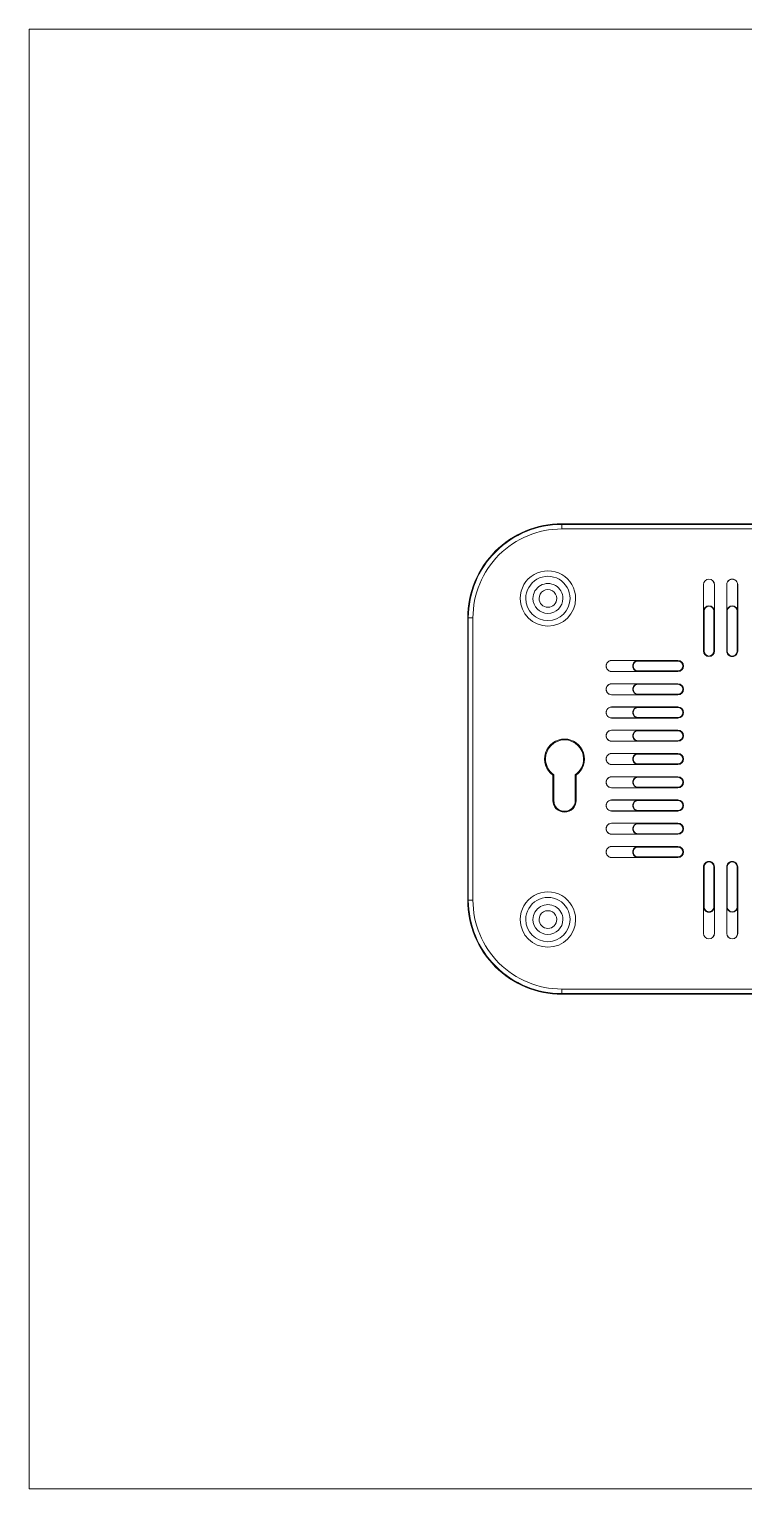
# Model space of a CAD drawing. Header units: millimetres. Extents: x -1304 to 1304, y -904 to 904.
# Drawn here: x -1015.6 to -886.5, y 371.2 to 634.8 of the extents above; entities that cross this region are included whole.
import ezdxf

# ---------------------------------------------------------------- set-up
doc = ezdxf.new("R2010")
doc.units = ezdxf.units.MM
doc.header["$MEASUREMENT"] = 0
doc.layers.add('layer 1', color=7, linetype='Continuous')

msp = doc.modelspace()

# ---------------------------------------------------------------- linework, layer by layer
at = {"layer": 'layer 1', "color": 8, "lineweight": 18}
for points in [[(-1015.6135, 371.1818), (-1015.6135, 371.1818), (-1015.6135, 634.8485), (-1015.6135, 634.8485)], [(-732.1135, 634.8485), (-732.1135, 634.8485), (-1015.6135, 634.8485), (-1015.6135, 634.8485)], [(-1015.6135, 371.1818), (-1015.6135, 371.1818), (-732.1135, 371.1818), (-732.1135, 371.1818)]]:
    msp.add_open_spline(points, degree=3, dxfattribs=at)
at = {"layer": 'layer 1', "color": 155, "lineweight": 18}
for points, knots in [([(-919.3635, 545.5152), (-923.8721, 545.5152), (-928.1962, 543.7241), (-931.3843, 540.536), (-934.5724, 537.3479), (-936.3635, 533.0238), (-936.3635, 528.5152)], [0, 0, 0, 0, 0.5, 0.5, 0.5, 1, 1, 1, 1]), ([(-919.3635, 545.4034), (-923.8425, 545.4034), (-928.1381, 543.6241), (-931.3052, 540.4569), (-934.4724, 537.2898), (-936.2517, 532.9942), (-936.2517, 528.5152)], [0, 0, 0, 0, 0.5, 0.5, 0.5, 1, 1, 1, 1]), ([(-919.3635, 544.5755), (-923.6229, 544.5755), (-927.7079, 542.8834), (-930.7198, 539.8715), (-933.7317, 536.8596), (-935.4238, 532.7746), (-935.4238, 528.5152)], [0, 0, 0, 0, 0.5, 0.5, 0.5, 1, 1, 1, 1]), ([(-916.8635, 532.0152), (-916.8635, 533.8015), (-917.8165, 535.4521), (-919.3635, 536.3453), (-920.9105, 537.2384), (-922.8165, 537.2384), (-924.3635, 536.3453), (-925.9105, 535.4521), (-926.8635, 533.8015), (-926.8635, 532.0152)], [0, 0, 0, 0, 0.33333333, 0.33333333, 0.33333333, 0.66666667, 0.66666667, 0.66666667, 1, 1, 1, 1]), ([(-917.8635, 532.0152), (-917.8635, 533.4442), (-918.6259, 534.7647), (-919.8635, 535.4793), (-921.1011, 536.1938), (-922.6259, 536.1938), (-923.8635, 535.4793), (-925.1011, 534.7647), (-925.8635, 533.4442), (-925.8635, 532.0152)], [0, 0, 0, 0, 0.33333333, 0.33333333, 0.33333333, 0.66666667, 0.66666667, 0.66666667, 1, 1, 1, 1]), ([(-891.7635, 534.5152), (-891.7635, 535.0674), (-892.2112, 535.5152), (-892.7635, 535.5152), (-893.3157, 535.5152), (-893.7635, 535.0674), (-893.7635, 534.5152)], [0, 0, 0, 0, 0.5, 0.5, 0.5, 1, 1, 1, 1]), ([(-891.7844, 534.5152), (-891.7844, 535.0559), (-892.2227, 535.4942), (-892.7635, 535.4942), (-893.3042, 535.4942), (-893.7425, 535.0559), (-893.7425, 534.5152)], [0, 0, 0, 0, 0.5, 0.5, 0.5, 1, 1, 1, 1]), ([(-887.5635, 534.5152), (-887.5635, 534.8724), (-887.7541, 535.2025), (-888.0635, 535.3812), (-888.3729, 535.5598), (-888.7541, 535.5598), (-889.0635, 535.3812), (-889.3729, 535.2025), (-889.5635, 534.8724), (-889.5635, 534.5152)], [0, 0, 0, 0, 0.33333333, 0.33333333, 0.33333333, 0.66666667, 0.66666667, 0.66666667, 1, 1, 1, 1]), ([(-887.5844, 534.5152), (-887.5844, 534.8649), (-887.771, 535.1881), (-888.0739, 535.363), (-888.3769, 535.5379), (-888.7501, 535.5379), (-889.053, 535.363), (-889.3559, 535.1881), (-889.5425, 534.8649), (-889.5425, 534.5152)], [0, 0, 0, 0, 0.33333333, 0.33333333, 0.33333333, 0.66666667, 0.66666667, 0.66666667, 1, 1, 1, 1]), ([(-919.1635, 532.0152), (-919.1635, 532.9798), (-919.6781, 533.8711), (-920.5135, 534.3534), (-921.3488, 534.8357), (-922.3781, 534.8357), (-923.2135, 534.3534), (-924.0488, 533.8711), (-924.5635, 532.9798), (-924.5635, 532.0152)], [0, 0, 0, 0, 0.33333333, 0.33333333, 0.33333333, 0.66666667, 0.66666667, 0.66666667, 1, 1, 1, 1]), ([(-920.2635, 532.0152), (-920.2635, 532.5868), (-920.5684, 533.115), (-921.0635, 533.4008), (-921.5585, 533.6866), (-922.1684, 533.6866), (-922.6635, 533.4008), (-923.1585, 533.115), (-923.4635, 532.5868), (-923.4635, 532.0152)], [0, 0, 0, 0, 0.33333333, 0.33333333, 0.33333333, 0.66666667, 0.66666667, 0.66666667, 1, 1, 1, 1]), ([(-926.8635, 532.0152), (-926.8635, 529.2537), (-924.6249, 527.0152), (-921.8635, 527.0152), (-919.1021, 527.0151), (-916.8635, 529.2537), (-916.8635, 532.0151)], [0, 0, 0, 0, 0.5, 0.5, 0.5, 1, 1, 1, 1]), ([(-925.8635, 532.0152), (-925.8635, 529.806), (-924.0726, 528.0152), (-921.8635, 528.0152), (-919.6543, 528.0152), (-917.8635, 529.806), (-917.8635, 532.0151)], [0, 0, 0, 0, 0.5, 0.5, 0.5, 1, 1, 1, 1]), ([(-924.5635, 532.0152), (-924.5635, 530.524), (-923.3546, 529.3152), (-921.8635, 529.3152), (-920.3723, 529.3152), (-919.1635, 530.524), (-919.1635, 532.0151)], [0, 0, 0, 0, 0.5, 0.5, 0.5, 1, 1, 1, 1]), ([(-923.4635, 532.0152), (-923.4635, 531.1315), (-922.7471, 530.4152), (-921.8635, 530.4152), (-920.9798, 530.4152), (-920.2635, 531.1315), (-920.2635, 532.0151)], [0, 0, 0, 0, 0.5, 0.5, 0.5, 1, 1, 1, 1]), ([(-891.7844, 529.7152), (-891.7844, 530.2559), (-892.2227, 530.6942), (-892.7635, 530.6942), (-893.3042, 530.6942), (-893.7425, 530.2559), (-893.7425, 529.7152)], [0, 0, 0, 0, 0.5, 0.5, 0.5, 1, 1, 1, 1]), ([(-891.8683, 529.7152), (-891.8683, 530.2096), (-892.2691, 530.6103), (-892.7635, 530.6103), (-893.2579, 530.6103), (-893.6586, 530.2096), (-893.6586, 529.7152)], [0, 0, 0, 0, 0.5, 0.5, 0.5, 1, 1, 1, 1]), ([(-887.5844, 529.7152), (-887.5844, 530.2559), (-888.0227, 530.6942), (-888.5635, 530.6942), (-889.1042, 530.6942), (-889.5425, 530.2559), (-889.5425, 529.7152)], [0, 0, 0, 0, 0.5, 0.5, 0.5, 1, 1, 1, 1]), ([(-887.6683, 529.7152), (-887.6683, 530.2096), (-888.0691, 530.6103), (-888.5635, 530.6103), (-889.0579, 530.6103), (-889.4586, 530.2096), (-889.4586, 529.7152)], [0, 0, 0, 0, 0.5, 0.5, 0.5, 1, 1, 1, 1]), ([(-893.7635, 522.5152), (-893.7635, 521.9629), (-893.3157, 521.5152), (-892.7635, 521.5152), (-892.2112, 521.5152), (-891.7635, 521.9629), (-891.7635, 522.5152)], [0, 0, 0, 0, 0.5, 0.5, 0.5, 1, 1, 1, 1]), ([(-893.6586, 522.5152), (-893.6586, 522.0208), (-893.2579, 521.62), (-892.7635, 521.62), (-892.2691, 521.62), (-891.8683, 522.0208), (-891.8683, 522.5152)], [0, 0, 0, 0, 0.5, 0.5, 0.5, 1, 1, 1, 1]), ([(-889.5635, 522.5152), (-889.5635, 522.1579), (-889.3729, 521.8278), (-889.0635, 521.6491), (-888.7541, 521.4705), (-888.3729, 521.4705), (-888.0635, 521.6491), (-887.7541, 521.8278), (-887.5635, 522.1579), (-887.5635, 522.5152)], [0, 0, 0, 0, 0.33333333, 0.33333333, 0.33333333, 0.66666667, 0.66666667, 0.66666667, 1, 1, 1, 1]), ([(-889.4586, 522.5152), (-889.4586, 522.1953), (-889.288, 521.8998), (-889.011, 521.7399), (-888.7341, 521.58), (-888.3928, 521.58), (-888.1159, 521.7399), (-887.8389, 521.8998), (-887.6683, 522.1953), (-887.6683, 522.5152)], [0, 0, 0, 0, 0.33333333, 0.33333333, 0.33333333, 0.66666667, 0.66666667, 0.66666667, 1, 1, 1, 1]), ([(-910.3635, 520.8152), (-910.7207, 520.8152), (-911.0508, 520.6246), (-911.2295, 520.3152), (-911.4081, 520.0058), (-911.4081, 519.6246), (-911.2295, 519.3152), (-911.0508, 519.0058), (-910.7207, 518.8152), (-910.3635, 518.8152)], [0, 0, 0, 0, 0.33333333, 0.33333333, 0.33333333, 0.66666667, 0.66666667, 0.66666667, 1, 1, 1, 1]), ([(-910.3635, 520.7942), (-910.7132, 520.7942), (-911.0364, 520.6076), (-911.2113, 520.3047), (-911.3862, 520.0018), (-911.3862, 519.6286), (-911.2113, 519.3256), (-911.0364, 519.0227), (-910.7132, 518.8361), (-910.3635, 518.8361)], [0, 0, 0, 0, 0.33333333, 0.33333333, 0.33333333, 0.66666667, 0.66666667, 0.66666667, 1, 1, 1, 1]), ([(-905.5635, 520.7942), (-905.9132, 520.7942), (-906.2364, 520.6076), (-906.4113, 520.3047), (-906.5862, 520.0018), (-906.5862, 519.6286), (-906.4113, 519.3256), (-906.2364, 519.0227), (-905.9132, 518.8361), (-905.5635, 518.8361)], [0, 0, 0, 0, 0.33333333, 0.33333333, 0.33333333, 0.66666667, 0.66666667, 0.66666667, 1, 1, 1, 1]), ([(-905.5635, 520.7103), (-905.8833, 520.7103), (-906.1788, 520.5397), (-906.3387, 520.2627), (-906.4986, 519.9858), (-906.4986, 519.6445), (-906.3387, 519.3676), (-906.1788, 519.0906), (-905.8833, 518.92), (-905.5635, 518.92)], [0, 0, 0, 0, 0.33333333, 0.33333333, 0.33333333, 0.66666667, 0.66666667, 0.66666667, 1, 1, 1, 1]), ([(-898.3635, 518.8152), (-897.8112, 518.8152), (-897.3635, 519.2629), (-897.3635, 519.8152), (-897.3635, 520.3674), (-897.8112, 520.8152), (-898.3635, 520.8152)], [0, 0, 0, 0, 0.5, 0.5, 0.5, 1, 1, 1, 1]), ([(-898.3635, 518.92), (-897.8691, 518.92), (-897.4683, 519.3208), (-897.4683, 519.8152), (-897.4683, 520.3096), (-897.8691, 520.7103), (-898.3635, 520.7103)], [0, 0, 0, 0, 0.5, 0.5, 0.5, 1, 1, 1, 1]), ([(-910.3635, 516.6152), (-910.7207, 516.6152), (-911.0508, 516.4246), (-911.2295, 516.1152), (-911.4081, 515.8058), (-911.4081, 515.4246), (-911.2295, 515.1152), (-911.0508, 514.8058), (-910.7207, 514.6152), (-910.3635, 514.6152)], [0, 0, 0, 0, 0.33333333, 0.33333333, 0.33333333, 0.66666667, 0.66666667, 0.66666667, 1, 1, 1, 1]), ([(-910.3635, 516.5942), (-910.7132, 516.5942), (-911.0364, 516.4076), (-911.2113, 516.1047), (-911.3862, 515.8018), (-911.3862, 515.4286), (-911.2113, 515.1256), (-911.0364, 514.8227), (-910.7132, 514.6361), (-910.3635, 514.6361)], [0, 0, 0, 0, 0.33333333, 0.33333333, 0.33333333, 0.66666667, 0.66666667, 0.66666667, 1, 1, 1, 1]), ([(-905.5635, 516.5942), (-905.9132, 516.5942), (-906.2364, 516.4076), (-906.4113, 516.1047), (-906.5862, 515.8018), (-906.5862, 515.4286), (-906.4113, 515.1256), (-906.2364, 514.8227), (-905.9132, 514.6361), (-905.5635, 514.6361)], [0, 0, 0, 0, 0.33333333, 0.33333333, 0.33333333, 0.66666667, 0.66666667, 0.66666667, 1, 1, 1, 1]), ([(-905.5635, 516.5103), (-905.8833, 516.5103), (-906.1788, 516.3397), (-906.3387, 516.0627), (-906.4986, 515.7858), (-906.4986, 515.4445), (-906.3387, 515.1676), (-906.1788, 514.8906), (-905.8833, 514.72), (-905.5635, 514.72)], [0, 0, 0, 0, 0.33333333, 0.33333333, 0.33333333, 0.66666667, 0.66666667, 0.66666667, 1, 1, 1, 1]), ([(-898.3635, 514.6152), (-897.8112, 514.6152), (-897.3635, 515.0629), (-897.3635, 515.6152), (-897.3635, 516.1674), (-897.8112, 516.6152), (-898.3635, 516.6152)], [0, 0, 0, 0, 0.5, 0.5, 0.5, 1, 1, 1, 1]), ([(-898.3635, 514.72), (-897.8691, 514.72), (-897.4683, 515.1208), (-897.4683, 515.6152), (-897.4683, 516.1096), (-897.8691, 516.5103), (-898.3635, 516.5103)], [0, 0, 0, 0, 0.5, 0.5, 0.5, 1, 1, 1, 1]), ([(-910.3635, 512.4152), (-910.7207, 512.4152), (-911.0508, 512.2246), (-911.2295, 511.9152), (-911.4081, 511.6058), (-911.4081, 511.2246), (-911.2295, 510.9152), (-911.0508, 510.6058), (-910.7207, 510.4152), (-910.3635, 510.4152)], [0, 0, 0, 0, 0.33333333, 0.33333333, 0.33333333, 0.66666667, 0.66666667, 0.66666667, 1, 1, 1, 1]), ([(-910.3635, 512.3942), (-910.7132, 512.3942), (-911.0364, 512.2076), (-911.2113, 511.9047), (-911.3862, 511.6018), (-911.3862, 511.2286), (-911.2113, 510.9256), (-911.0364, 510.6227), (-910.7132, 510.4361), (-910.3635, 510.4361)], [0, 0, 0, 0, 0.33333333, 0.33333333, 0.33333333, 0.66666667, 0.66666667, 0.66666667, 1, 1, 1, 1]), ([(-905.5635, 512.3942), (-905.9132, 512.3942), (-906.2364, 512.2076), (-906.4113, 511.9047), (-906.5862, 511.6018), (-906.5862, 511.2286), (-906.4113, 510.9256), (-906.2364, 510.6227), (-905.9132, 510.4361), (-905.5635, 510.4361)], [0, 0, 0, 0, 0.33333333, 0.33333333, 0.33333333, 0.66666667, 0.66666667, 0.66666667, 1, 1, 1, 1]), ([(-905.5635, 512.3103), (-905.8833, 512.3103), (-906.1788, 512.1397), (-906.3387, 511.8627), (-906.4986, 511.5858), (-906.4986, 511.2445), (-906.3387, 510.9676), (-906.1788, 510.6906), (-905.8833, 510.52), (-905.5635, 510.52)], [0, 0, 0, 0, 0.33333333, 0.33333333, 0.33333333, 0.66666667, 0.66666667, 0.66666667, 1, 1, 1, 1]), ([(-898.3635, 510.4152), (-897.8112, 510.4152), (-897.3635, 510.8629), (-897.3635, 511.4152), (-897.3635, 511.9674), (-897.8112, 512.4152), (-898.3635, 512.4152)], [0, 0, 0, 0, 0.5, 0.5, 0.5, 1, 1, 1, 1]), ([(-898.3635, 510.52), (-897.8691, 510.52), (-897.4683, 510.9208), (-897.4683, 511.4152), (-897.4683, 511.9096), (-897.8691, 512.3103), (-898.3635, 512.3103)], [0, 0, 0, 0, 0.5, 0.5, 0.5, 1, 1, 1, 1]), ([(-916.7635, 500.0911), (-915.4937, 501.003), (-914.9576, 502.6301), (-915.4366, 504.1182), (-915.9156, 505.6063), (-917.3002, 506.6152), (-918.8634, 506.6152), (-920.4267, 506.6152), (-921.8113, 505.6063), (-922.2903, 504.1182), (-922.7693, 502.6302), (-922.2332, 501.003), (-920.9635, 500.0911)], [0, 0, 0, 0, 0.25, 0.25, 0.25, 0.5, 0.5, 0.5, 0.75, 0.75, 0.75, 1, 1, 1, 1]), ([(-915.4211, 503.0676), (-915.4497, 504.9483), (-916.9825, 506.4579), (-918.8635, 506.4579), (-920.7444, 506.4579), (-922.2772, 504.9483), (-922.3058, 503.0676)], [0, 0, 0, 0, 0.5, 0.5, 0.5, 1, 1, 1, 1]), ([(-910.3635, 508.2152), (-910.7207, 508.2152), (-911.0508, 508.0246), (-911.2295, 507.7152), (-911.4081, 507.4058), (-911.4081, 507.0246), (-911.2295, 506.7152), (-911.0508, 506.4058), (-910.7207, 506.2152), (-910.3635, 506.2152)], [0, 0, 0, 0, 0.33333333, 0.33333333, 0.33333333, 0.66666667, 0.66666667, 0.66666667, 1, 1, 1, 1]), ([(-910.3635, 508.1942), (-910.7132, 508.1942), (-911.0364, 508.0076), (-911.2113, 507.7047), (-911.3862, 507.4018), (-911.3862, 507.0286), (-911.2113, 506.7256), (-911.0364, 506.4227), (-910.7132, 506.2361), (-910.3635, 506.2361)], [0, 0, 0, 0, 0.33333333, 0.33333333, 0.33333333, 0.66666667, 0.66666667, 0.66666667, 1, 1, 1, 1]), ([(-905.5635, 508.1942), (-905.9132, 508.1942), (-906.2364, 508.0076), (-906.4113, 507.7047), (-906.5862, 507.4018), (-906.5862, 507.0286), (-906.4113, 506.7256), (-906.2364, 506.4227), (-905.9132, 506.2361), (-905.5635, 506.2361)], [0, 0, 0, 0, 0.33333333, 0.33333333, 0.33333333, 0.66666667, 0.66666667, 0.66666667, 1, 1, 1, 1]), ([(-905.5635, 508.1103), (-905.8833, 508.1103), (-906.1788, 507.9397), (-906.3387, 507.6627), (-906.4986, 507.3858), (-906.4986, 507.0445), (-906.3387, 506.7676), (-906.1788, 506.4906), (-905.8833, 506.32), (-905.5635, 506.32)], [0, 0, 0, 0, 0.33333333, 0.33333333, 0.33333333, 0.66666667, 0.66666667, 0.66666667, 1, 1, 1, 1]), ([(-898.3635, 506.2152), (-897.8112, 506.2152), (-897.3635, 506.6629), (-897.3635, 507.2152), (-897.3635, 507.7674), (-897.8112, 508.2152), (-898.3635, 508.2152)], [0, 0, 0, 0, 0.5, 0.5, 0.5, 1, 1, 1, 1]), ([(-898.3635, 506.32), (-897.8691, 506.32), (-897.4683, 506.7208), (-897.4683, 507.2152), (-897.4683, 507.7096), (-897.8691, 508.1103), (-898.3635, 508.1103)], [0, 0, 0, 0, 0.5, 0.5, 0.5, 1, 1, 1, 1]), ([(-910.3635, 504.0152), (-910.7207, 504.0152), (-911.0508, 503.8246), (-911.2295, 503.5152), (-911.4081, 503.2058), (-911.4081, 502.8246), (-911.2295, 502.5152), (-911.0508, 502.2058), (-910.7207, 502.0152), (-910.3635, 502.0152)], [0, 0, 0, 0, 0.33333333, 0.33333333, 0.33333333, 0.66666667, 0.66666667, 0.66666667, 1, 1, 1, 1]), ([(-910.3635, 503.9942), (-910.7132, 503.9942), (-911.0364, 503.8076), (-911.2113, 503.5047), (-911.3862, 503.2018), (-911.3862, 502.8286), (-911.2113, 502.5256), (-911.0364, 502.2227), (-910.7132, 502.0361), (-910.3635, 502.0361)], [0, 0, 0, 0, 0.33333333, 0.33333333, 0.33333333, 0.66666667, 0.66666667, 0.66666667, 1, 1, 1, 1]), ([(-905.5635, 503.9942), (-905.9132, 503.9942), (-906.2364, 503.8076), (-906.4113, 503.5047), (-906.5862, 503.2018), (-906.5862, 502.8286), (-906.4113, 502.5256), (-906.2364, 502.2227), (-905.9132, 502.0361), (-905.5635, 502.0361)], [0, 0, 0, 0, 0.33333333, 0.33333333, 0.33333333, 0.66666667, 0.66666667, 0.66666667, 1, 1, 1, 1]), ([(-905.5635, 503.9103), (-905.8833, 503.9103), (-906.1788, 503.7397), (-906.3387, 503.4627), (-906.4986, 503.1858), (-906.4986, 502.8445), (-906.3387, 502.5676), (-906.1788, 502.2906), (-905.8833, 502.12), (-905.5635, 502.12)], [0, 0, 0, 0, 0.33333333, 0.33333333, 0.33333333, 0.66666667, 0.66666667, 0.66666667, 1, 1, 1, 1]), ([(-898.3635, 502.0152), (-897.8112, 502.0152), (-897.3635, 502.4629), (-897.3635, 503.0152), (-897.3635, 503.5674), (-897.8112, 504.0152), (-898.3635, 504.0152)], [0, 0, 0, 0, 0.5, 0.5, 0.5, 1, 1, 1, 1]), ([(-898.3635, 502.12), (-897.8691, 502.12), (-897.4683, 502.5208), (-897.4683, 503.0152), (-897.4683, 503.5096), (-897.8691, 503.9103), (-898.3635, 503.9103)], [0, 0, 0, 0, 0.5, 0.5, 0.5, 1, 1, 1, 1]), ([(-922.3058, 503.0676), (-922.3146, 503.0589), (-922.3234, 503.0502), (-922.3322, 503.0415), (-922.3409, 503.0328), (-922.3497, 503.0241), (-922.3585, 503.0153), (-922.3672, 503.0066), (-922.376, 502.9978), (-922.3847, 502.989)], [0, 0, 0, 0, 0.33333333, 0.33333333, 0.33333333, 0.66666667, 0.66666667, 0.66666667, 1, 1, 1, 1]), ([(-915.3422, 502.989), (-915.3509, 502.9978), (-915.3597, 503.0066), (-915.3684, 503.0153), (-915.3772, 503.0241), (-915.386, 503.0328), (-915.3948, 503.0415), (-915.4035, 503.0502), (-915.4123, 503.0589), (-915.4211, 503.0676)], [0, 0, 0, 0, 0.33333333, 0.33333333, 0.33333333, 0.66666667, 0.66666667, 0.66666667, 1, 1, 1, 1]), ([(-920.9635, 500.0911), (-920.9503, 500.0979), (-920.9371, 500.1046), (-920.924, 500.1114), (-920.9109, 500.1182), (-920.8979, 500.125), (-920.8848, 500.1317)], [0, 0, 0, 0, 0.5, 0.5, 0.5, 1, 1, 1, 1]), ([(-916.7635, 500.0911), (-916.7766, 500.0979), (-916.7898, 500.1046), (-916.8029, 500.1114), (-916.816, 500.1182), (-916.8291, 500.125), (-916.8421, 500.1317)], [0, 0, 0, 0, 0.5, 0.5, 0.5, 1, 1, 1, 1]), ([(-910.3635, 499.8152), (-910.7207, 499.8152), (-911.0508, 499.6246), (-911.2295, 499.3152), (-911.4081, 499.0058), (-911.4081, 498.6246), (-911.2295, 498.3152), (-911.0508, 498.0058), (-910.7207, 497.8152), (-910.3635, 497.8152)], [0, 0, 0, 0, 0.33333333, 0.33333333, 0.33333333, 0.66666667, 0.66666667, 0.66666667, 1, 1, 1, 1]), ([(-910.3635, 499.7942), (-910.7132, 499.7942), (-911.0364, 499.6076), (-911.2113, 499.3047), (-911.3862, 499.0018), (-911.3862, 498.6286), (-911.2113, 498.3256), (-911.0364, 498.0227), (-910.7132, 497.8361), (-910.3635, 497.8361)], [0, 0, 0, 0, 0.33333333, 0.33333333, 0.33333333, 0.66666667, 0.66666667, 0.66666667, 1, 1, 1, 1]), ([(-905.5635, 499.7942), (-905.9132, 499.7942), (-906.2364, 499.6076), (-906.4113, 499.3047), (-906.5862, 499.0018), (-906.5862, 498.6286), (-906.4113, 498.3256), (-906.2364, 498.0227), (-905.9132, 497.8361), (-905.5635, 497.8361)], [0, 0, 0, 0, 0.33333333, 0.33333333, 0.33333333, 0.66666667, 0.66666667, 0.66666667, 1, 1, 1, 1]), ([(-905.5635, 499.7103), (-905.8833, 499.7103), (-906.1788, 499.5397), (-906.3387, 499.2627), (-906.4986, 498.9858), (-906.4986, 498.6445), (-906.3387, 498.3676), (-906.1788, 498.0906), (-905.8833, 497.92), (-905.5635, 497.92)], [0, 0, 0, 0, 0.33333333, 0.33333333, 0.33333333, 0.66666667, 0.66666667, 0.66666667, 1, 1, 1, 1]), ([(-898.3635, 497.8152), (-897.8112, 497.8152), (-897.3635, 498.2629), (-897.3635, 498.8152), (-897.3635, 499.3674), (-897.8112, 499.8152), (-898.3635, 499.8152)], [0, 0, 0, 0, 0.5, 0.5, 0.5, 1, 1, 1, 1]), ([(-898.3635, 497.92), (-897.8691, 497.92), (-897.4683, 498.3208), (-897.4683, 498.8152), (-897.4683, 499.3096), (-897.8691, 499.7103), (-898.3635, 499.7103)], [0, 0, 0, 0, 0.5, 0.5, 0.5, 1, 1, 1, 1]), ([(-920.9635, 495.5152), (-920.9635, 494.3554), (-920.0233, 493.4152), (-918.8635, 493.4152), (-917.7037, 493.4152), (-916.7635, 494.3554), (-916.7635, 495.5151)], [0, 0, 0, 0, 0.5, 0.5, 0.5, 1, 1, 1, 1]), ([(-920.8848, 495.5152), (-920.8848, 494.3988), (-919.9798, 493.4938), (-918.8635, 493.4938), (-917.7471, 493.4938), (-916.8421, 494.3988), (-916.8421, 495.5151)], [0, 0, 0, 0, 0.5, 0.5, 0.5, 1, 1, 1, 1]), ([(-920.8062, 495.5152), (-920.8062, 494.4422), (-919.9364, 493.5724), (-918.8635, 493.5724), (-917.7905, 493.5724), (-916.9207, 494.4422), (-916.9207, 495.5151)], [0, 0, 0, 0, 0.5, 0.5, 0.5, 1, 1, 1, 1]), ([(-910.3635, 495.6152), (-910.7207, 495.6152), (-911.0508, 495.4246), (-911.2295, 495.1152), (-911.4081, 494.8058), (-911.4081, 494.4246), (-911.2295, 494.1152), (-911.0508, 493.8058), (-910.7207, 493.6152), (-910.3635, 493.6152)], [0, 0, 0, 0, 0.33333333, 0.33333333, 0.33333333, 0.66666667, 0.66666667, 0.66666667, 1, 1, 1, 1]), ([(-910.3635, 495.5942), (-910.7132, 495.5942), (-911.0364, 495.4076), (-911.2113, 495.1047), (-911.3862, 494.8018), (-911.3862, 494.4286), (-911.2113, 494.1256), (-911.0364, 493.8227), (-910.7132, 493.6361), (-910.3635, 493.6361)], [0, 0, 0, 0, 0.33333333, 0.33333333, 0.33333333, 0.66666667, 0.66666667, 0.66666667, 1, 1, 1, 1]), ([(-905.5635, 495.5942), (-905.9132, 495.5942), (-906.2364, 495.4076), (-906.4113, 495.1047), (-906.5862, 494.8018), (-906.5862, 494.4286), (-906.4113, 494.1256), (-906.2364, 493.8227), (-905.9132, 493.6361), (-905.5635, 493.6361)], [0, 0, 0, 0, 0.33333333, 0.33333333, 0.33333333, 0.66666667, 0.66666667, 0.66666667, 1, 1, 1, 1]), ([(-905.5635, 495.5103), (-905.8833, 495.5103), (-906.1788, 495.3397), (-906.3387, 495.0627), (-906.4986, 494.7858), (-906.4986, 494.4445), (-906.3387, 494.1676), (-906.1788, 493.8906), (-905.8833, 493.72), (-905.5635, 493.72)], [0, 0, 0, 0, 0.33333333, 0.33333333, 0.33333333, 0.66666667, 0.66666667, 0.66666667, 1, 1, 1, 1]), ([(-898.3635, 493.6152), (-897.8112, 493.6152), (-897.3635, 494.0629), (-897.3635, 494.6152), (-897.3635, 495.1674), (-897.8112, 495.6152), (-898.3635, 495.6152)], [0, 0, 0, 0, 0.5, 0.5, 0.5, 1, 1, 1, 1]), ([(-898.3635, 493.72), (-897.8691, 493.72), (-897.4683, 494.1208), (-897.4683, 494.6152), (-897.4683, 495.1096), (-897.8691, 495.5103), (-898.3635, 495.5103)], [0, 0, 0, 0, 0.5, 0.5, 0.5, 1, 1, 1, 1]), ([(-910.3635, 491.4152), (-910.7207, 491.4152), (-911.0508, 491.2246), (-911.2295, 490.9152), (-911.4081, 490.6058), (-911.4081, 490.2246), (-911.2295, 489.9152), (-911.0508, 489.6058), (-910.7207, 489.4152), (-910.3635, 489.4152)], [0, 0, 0, 0, 0.33333333, 0.33333333, 0.33333333, 0.66666667, 0.66666667, 0.66666667, 1, 1, 1, 1]), ([(-910.3635, 491.3942), (-910.7132, 491.3942), (-911.0364, 491.2076), (-911.2113, 490.9047), (-911.3862, 490.6018), (-911.3862, 490.2286), (-911.2113, 489.9256), (-911.0364, 489.6227), (-910.7132, 489.4361), (-910.3635, 489.4361)], [0, 0, 0, 0, 0.33333333, 0.33333333, 0.33333333, 0.66666667, 0.66666667, 0.66666667, 1, 1, 1, 1]), ([(-905.5635, 491.3942), (-905.9132, 491.3942), (-906.2364, 491.2076), (-906.4113, 490.9047), (-906.5862, 490.6018), (-906.5862, 490.2286), (-906.4113, 489.9256), (-906.2364, 489.6227), (-905.9132, 489.4361), (-905.5635, 489.4361)], [0, 0, 0, 0, 0.33333333, 0.33333333, 0.33333333, 0.66666667, 0.66666667, 0.66666667, 1, 1, 1, 1]), ([(-905.5635, 491.3103), (-905.8833, 491.3103), (-906.1788, 491.1397), (-906.3387, 490.8627), (-906.4986, 490.5858), (-906.4986, 490.2445), (-906.3387, 489.9676), (-906.1788, 489.6906), (-905.8833, 489.52), (-905.5635, 489.52)], [0, 0, 0, 0, 0.33333333, 0.33333333, 0.33333333, 0.66666667, 0.66666667, 0.66666667, 1, 1, 1, 1]), ([(-898.3635, 489.4152), (-897.8112, 489.4152), (-897.3635, 489.8629), (-897.3635, 490.4152), (-897.3635, 490.9674), (-897.8112, 491.4152), (-898.3635, 491.4152)], [0, 0, 0, 0, 0.5, 0.5, 0.5, 1, 1, 1, 1]), ([(-898.3635, 489.52), (-897.8691, 489.52), (-897.4683, 489.9208), (-897.4683, 490.4152), (-897.4683, 490.9096), (-897.8691, 491.3103), (-898.3635, 491.3103)], [0, 0, 0, 0, 0.5, 0.5, 0.5, 1, 1, 1, 1]), ([(-910.3635, 487.2152), (-910.7207, 487.2152), (-911.0508, 487.0246), (-911.2295, 486.7152), (-911.4081, 486.4058), (-911.4081, 486.0246), (-911.2295, 485.7152), (-911.0508, 485.4058), (-910.7207, 485.2152), (-910.3635, 485.2152)], [0, 0, 0, 0, 0.33333333, 0.33333333, 0.33333333, 0.66666667, 0.66666667, 0.66666667, 1, 1, 1, 1]), ([(-910.3635, 487.1942), (-910.7132, 487.1942), (-911.0364, 487.0076), (-911.2113, 486.7047), (-911.3862, 486.4018), (-911.3862, 486.0286), (-911.2113, 485.7256), (-911.0364, 485.4227), (-910.7132, 485.2361), (-910.3635, 485.2361)], [0, 0, 0, 0, 0.33333333, 0.33333333, 0.33333333, 0.66666667, 0.66666667, 0.66666667, 1, 1, 1, 1]), ([(-905.5635, 487.1942), (-905.9132, 487.1942), (-906.2364, 487.0076), (-906.4113, 486.7047), (-906.5862, 486.4018), (-906.5862, 486.0286), (-906.4113, 485.7256), (-906.2364, 485.4227), (-905.9132, 485.2361), (-905.5635, 485.2361)], [0, 0, 0, 0, 0.33333333, 0.33333333, 0.33333333, 0.66666667, 0.66666667, 0.66666667, 1, 1, 1, 1]), ([(-905.5635, 487.1103), (-905.8833, 487.1103), (-906.1788, 486.9397), (-906.3387, 486.6627), (-906.4986, 486.3858), (-906.4986, 486.0445), (-906.3387, 485.7676), (-906.1788, 485.4906), (-905.8833, 485.32), (-905.5635, 485.32)], [0, 0, 0, 0, 0.33333333, 0.33333333, 0.33333333, 0.66666667, 0.66666667, 0.66666667, 1, 1, 1, 1]), ([(-898.3635, 485.2152), (-897.8112, 485.2152), (-897.3635, 485.6629), (-897.3635, 486.2152), (-897.3635, 486.7674), (-897.8112, 487.2152), (-898.3635, 487.2152)], [0, 0, 0, 0, 0.5, 0.5, 0.5, 1, 1, 1, 1]), ([(-898.3635, 485.32), (-897.8691, 485.32), (-897.4683, 485.7208), (-897.4683, 486.2152), (-897.4683, 486.7096), (-897.8691, 487.1103), (-898.3635, 487.1103)], [0, 0, 0, 0, 0.5, 0.5, 0.5, 1, 1, 1, 1]), ([(-891.7635, 483.5152), (-891.7635, 483.8724), (-891.9541, 484.2025), (-892.2635, 484.3812), (-892.5729, 484.5598), (-892.9541, 484.5598), (-893.2635, 484.3812), (-893.5729, 484.2025), (-893.7635, 483.8724), (-893.7635, 483.5152)], [0, 0, 0, 0, 0.33333333, 0.33333333, 0.33333333, 0.66666667, 0.66666667, 0.66666667, 1, 1, 1, 1]), ([(-891.8683, 483.5152), (-891.8683, 483.835), (-892.0389, 484.1305), (-892.3159, 484.2904), (-892.5928, 484.4503), (-892.9341, 484.4503), (-893.211, 484.2904), (-893.488, 484.1305), (-893.6586, 483.835), (-893.6586, 483.5152)], [0, 0, 0, 0, 0.33333333, 0.33333333, 0.33333333, 0.66666667, 0.66666667, 0.66666667, 1, 1, 1, 1]), ([(-887.5635, 483.5152), (-887.5635, 483.8724), (-887.7541, 484.2025), (-888.0635, 484.3812), (-888.3729, 484.5598), (-888.7541, 484.5598), (-889.0635, 484.3812), (-889.3729, 484.2025), (-889.5635, 483.8724), (-889.5635, 483.5152)], [0, 0, 0, 0, 0.33333333, 0.33333333, 0.33333333, 0.66666667, 0.66666667, 0.66666667, 1, 1, 1, 1]), ([(-887.6683, 483.5152), (-887.6683, 483.835), (-887.8389, 484.1305), (-888.1159, 484.2904), (-888.3928, 484.4503), (-888.7341, 484.4503), (-889.011, 484.2904), (-889.288, 484.1305), (-889.4586, 483.835), (-889.4586, 483.5152)], [0, 0, 0, 0, 0.33333333, 0.33333333, 0.33333333, 0.66666667, 0.66666667, 0.66666667, 1, 1, 1, 1]), ([(-936.3635, 477.5152), (-936.3635, 473.0065), (-934.5724, 468.6825), (-931.3843, 465.4943), (-928.1962, 462.3062), (-923.8721, 460.5152), (-919.3635, 460.5152)], [0, 0, 0, 0, 0.5, 0.5, 0.5, 1, 1, 1, 1]), ([(-936.2517, 477.5152), (-936.2517, 473.0361), (-934.4724, 468.7405), (-931.3052, 465.5734), (-928.1381, 462.4062), (-923.8425, 460.6269), (-919.3635, 460.6269)], [0, 0, 0, 0, 0.5, 0.5, 0.5, 1, 1, 1, 1]), ([(-935.4238, 477.5152), (-935.4238, 473.2557), (-933.7317, 469.1707), (-930.7198, 466.1588), (-927.7079, 463.1469), (-923.6229, 461.4548), (-919.3635, 461.4548)], [0, 0, 0, 0, 0.5, 0.5, 0.5, 1, 1, 1, 1]), ([(-916.8635, 474.0152), (-916.8635, 475.8015), (-917.8165, 477.4521), (-919.3635, 478.3453), (-920.9105, 479.2384), (-922.8165, 479.2384), (-924.3635, 478.3453), (-925.9105, 477.4521), (-926.8635, 475.8015), (-926.8635, 474.0152)], [0, 0, 0, 0, 0.33333333, 0.33333333, 0.33333333, 0.66666667, 0.66666667, 0.66666667, 1, 1, 1, 1]), ([(-917.8635, 474.0152), (-917.8635, 475.4442), (-918.6259, 476.7647), (-919.8635, 477.4793), (-921.1011, 478.1938), (-922.6259, 478.1938), (-923.8635, 477.4793), (-925.1011, 476.7647), (-925.8635, 475.4442), (-925.8635, 474.0152)], [0, 0, 0, 0, 0.33333333, 0.33333333, 0.33333333, 0.66666667, 0.66666667, 0.66666667, 1, 1, 1, 1]), ([(-919.1635, 474.0152), (-919.1635, 474.9798), (-919.6781, 475.8711), (-920.5135, 476.3534), (-921.3488, 476.8357), (-922.3781, 476.8357), (-923.2135, 476.3534), (-924.0488, 475.8711), (-924.5635, 474.9798), (-924.5635, 474.0152)], [0, 0, 0, 0, 0.33333333, 0.33333333, 0.33333333, 0.66666667, 0.66666667, 0.66666667, 1, 1, 1, 1]), ([(-920.2635, 474.0152), (-920.2635, 474.5868), (-920.5684, 475.115), (-921.0635, 475.4008), (-921.5585, 475.6866), (-922.1684, 475.6866), (-922.6635, 475.4008), (-923.1585, 475.115), (-923.4635, 474.5868), (-923.4635, 474.0152)], [0, 0, 0, 0, 0.33333333, 0.33333333, 0.33333333, 0.66666667, 0.66666667, 0.66666667, 1, 1, 1, 1]), ([(-893.7425, 476.3152), (-893.7425, 475.9654), (-893.5559, 475.6422), (-893.253, 475.4673), (-892.9501, 475.2924), (-892.5769, 475.2924), (-892.2739, 475.4673), (-891.971, 475.6422), (-891.7844, 475.9654), (-891.7844, 476.3152)], [0, 0, 0, 0, 0.33333333, 0.33333333, 0.33333333, 0.66666667, 0.66666667, 0.66666667, 1, 1, 1, 1]), ([(-893.6586, 476.3152), (-893.6586, 475.9953), (-893.488, 475.6998), (-893.211, 475.5399), (-892.9341, 475.38), (-892.5928, 475.38), (-892.3159, 475.5399), (-892.0389, 475.6998), (-891.8683, 475.9953), (-891.8683, 476.3152)], [0, 0, 0, 0, 0.33333333, 0.33333333, 0.33333333, 0.66666667, 0.66666667, 0.66666667, 1, 1, 1, 1]), ([(-889.5425, 476.3152), (-889.5425, 475.7745), (-889.1042, 475.3361), (-888.5635, 475.3361), (-888.0228, 475.3361), (-887.5844, 475.7744), (-887.5844, 476.3152)], [0, 0, 0, 0, 0.5, 0.5, 0.5, 1, 1, 1, 1]), ([(-889.4586, 476.3152), (-889.4586, 475.8208), (-889.0579, 475.42), (-888.5635, 475.42), (-888.0691, 475.42), (-887.6683, 475.8208), (-887.6683, 476.3152)], [0, 0, 0, 0, 0.5, 0.5, 0.5, 1, 1, 1, 1]), ([(-926.8635, 474.0152), (-926.8635, 471.2537), (-924.6249, 469.0152), (-921.8635, 469.0152), (-919.1021, 469.0151), (-916.8635, 471.2537), (-916.8635, 474.0151)], [0, 0, 0, 0, 0.5, 0.5, 0.5, 1, 1, 1, 1]), ([(-925.8635, 474.0152), (-925.8635, 471.806), (-924.0726, 470.0152), (-921.8635, 470.0152), (-919.6543, 470.0152), (-917.8635, 471.806), (-917.8635, 474.0151)], [0, 0, 0, 0, 0.5, 0.5, 0.5, 1, 1, 1, 1]), ([(-924.5635, 474.0152), (-924.5635, 472.524), (-923.3546, 471.3152), (-921.8635, 471.3152), (-920.3723, 471.3152), (-919.1635, 472.524), (-919.1635, 474.0151)], [0, 0, 0, 0, 0.5, 0.5, 0.5, 1, 1, 1, 1]), ([(-923.4635, 474.0152), (-923.4635, 473.1315), (-922.7471, 472.4152), (-921.8635, 472.4152), (-920.9798, 472.4152), (-920.2635, 473.1315), (-920.2635, 474.0151)], [0, 0, 0, 0, 0.5, 0.5, 0.5, 1, 1, 1, 1]), ([(-893.7635, 471.5152), (-893.7635, 470.9629), (-893.3157, 470.5152), (-892.7635, 470.5152), (-892.2112, 470.5152), (-891.7635, 470.9629), (-891.7635, 471.5152)], [0, 0, 0, 0, 0.5, 0.5, 0.5, 1, 1, 1, 1]), ([(-893.7425, 471.5152), (-893.7425, 470.9745), (-893.3042, 470.5361), (-892.7635, 470.5361), (-892.2228, 470.5361), (-891.7844, 470.9744), (-891.7844, 471.5152)], [0, 0, 0, 0, 0.5, 0.5, 0.5, 1, 1, 1, 1]), ([(-889.5635, 471.5152), (-889.5635, 470.9629), (-889.1157, 470.5152), (-888.5635, 470.5152), (-888.0112, 470.5152), (-887.5635, 470.9629), (-887.5635, 471.5152)], [0, 0, 0, 0, 0.5, 0.5, 0.5, 1, 1, 1, 1]), ([(-889.5425, 471.5152), (-889.5425, 470.9745), (-889.1042, 470.5361), (-888.5635, 470.5361), (-888.0228, 470.5361), (-887.5844, 470.9744), (-887.5844, 471.5152)], [0, 0, 0, 0, 0.5, 0.5, 0.5, 1, 1, 1, 1])]:
    msp.add_open_spline(points, degree=3, knots=knots, dxfattribs=at)
for points in [[(-919.3635, 545.5152), (-919.3635, 545.5152), (-828.3635, 545.5152), (-828.3635, 545.5152)], [(-828.3635, 545.4034), (-828.3635, 545.4034), (-919.3635, 545.4034), (-919.3635, 545.4034)], [(-828.3635, 544.5755), (-828.3635, 544.5755), (-919.3635, 544.5755), (-919.3635, 544.5755)], [(-893.7635, 522.5152), (-893.7635, 522.5152), (-893.7635, 534.5152), (-893.7635, 534.5152)], [(-893.7425, 534.5152), (-893.7425, 534.5152), (-893.7425, 529.7152), (-893.7425, 529.7152)], [(-891.7844, 529.7152), (-891.7844, 529.7152), (-891.7844, 534.5152), (-891.7844, 534.5152)], [(-891.7635, 534.5152), (-891.7635, 534.5152), (-891.7635, 522.5152), (-891.7635, 522.5152)], [(-889.5635, 522.5152), (-889.5635, 522.5152), (-889.5635, 534.5152), (-889.5635, 534.5152)], [(-889.5425, 534.5152), (-889.5425, 534.5152), (-889.5425, 529.7152), (-889.5425, 529.7152)], [(-887.5844, 529.7152), (-887.5844, 529.7152), (-887.5844, 534.5152), (-887.5844, 534.5152)], [(-887.5635, 534.5152), (-887.5635, 534.5152), (-887.5635, 522.5152), (-887.5635, 522.5152)], [(-936.3635, 477.5152), (-936.3635, 477.5152), (-936.3635, 528.5152), (-936.3635, 528.5152)], [(-936.2517, 528.5152), (-936.2517, 528.5152), (-936.2517, 477.5152), (-936.2517, 477.5152)], [(-935.4238, 528.5152), (-935.4238, 528.5152), (-935.4238, 477.5152), (-935.4238, 477.5152)], [(-893.6586, 529.7152), (-893.6586, 529.7152), (-893.6586, 522.5152), (-893.6586, 522.5152)], [(-891.8683, 522.5152), (-891.8683, 522.5152), (-891.8683, 529.7152), (-891.8683, 529.7152)], [(-889.4586, 529.7152), (-889.4586, 529.7152), (-889.4586, 522.5152), (-889.4586, 522.5152)], [(-887.6683, 522.5152), (-887.6683, 522.5152), (-887.6683, 529.7152), (-887.6683, 529.7152)], [(-910.3635, 520.8152), (-910.3635, 520.8152), (-898.3635, 520.8152), (-898.3635, 520.8152)], [(-905.5635, 520.7942), (-905.5635, 520.7942), (-910.3635, 520.7942), (-910.3635, 520.7942)], [(-898.3635, 520.7103), (-898.3635, 520.7103), (-905.5635, 520.7103), (-905.5635, 520.7103)], [(-910.3635, 518.8361), (-910.3635, 518.8361), (-905.5635, 518.8361), (-905.5635, 518.8361)], [(-898.3635, 518.8152), (-898.3635, 518.8152), (-910.3635, 518.8152), (-910.3635, 518.8152)], [(-905.5635, 518.92), (-905.5635, 518.92), (-898.3635, 518.92), (-898.3635, 518.92)], [(-910.3635, 516.6152), (-910.3635, 516.6152), (-898.3635, 516.6152), (-898.3635, 516.6152)], [(-905.5635, 516.5942), (-905.5635, 516.5942), (-910.3635, 516.5942), (-910.3635, 516.5942)], [(-910.3635, 514.6361), (-910.3635, 514.6361), (-905.5635, 514.6361), (-905.5635, 514.6361)], [(-898.3635, 514.6152), (-898.3635, 514.6152), (-910.3635, 514.6152), (-910.3635, 514.6152)], [(-898.3635, 516.5103), (-898.3635, 516.5103), (-905.5635, 516.5103), (-905.5635, 516.5103)], [(-905.5635, 514.72), (-905.5635, 514.72), (-898.3635, 514.72), (-898.3635, 514.72)], [(-910.3635, 512.4152), (-910.3635, 512.4152), (-898.3635, 512.4152), (-898.3635, 512.4152)], [(-905.5635, 512.3942), (-905.5635, 512.3942), (-910.3635, 512.3942), (-910.3635, 512.3942)], [(-898.3635, 512.3103), (-898.3635, 512.3103), (-905.5635, 512.3103), (-905.5635, 512.3103)], [(-910.3635, 510.4361), (-910.3635, 510.4361), (-905.5635, 510.4361), (-905.5635, 510.4361)], [(-898.3635, 510.4152), (-898.3635, 510.4152), (-910.3635, 510.4152), (-910.3635, 510.4152)], [(-905.5635, 510.52), (-905.5635, 510.52), (-898.3635, 510.52), (-898.3635, 510.52)], [(-910.3635, 508.2152), (-910.3635, 508.2152), (-898.3635, 508.2152), (-898.3635, 508.2152)], [(-905.5635, 508.1942), (-905.5635, 508.1942), (-910.3635, 508.1942), (-910.3635, 508.1942)], [(-898.3635, 508.1103), (-898.3635, 508.1103), (-905.5635, 508.1103), (-905.5635, 508.1103)], [(-905.5635, 506.32), (-905.5635, 506.32), (-898.3635, 506.32), (-898.3635, 506.32)], [(-910.3635, 506.2361), (-910.3635, 506.2361), (-905.5635, 506.2361), (-905.5635, 506.2361)], [(-898.3635, 506.2152), (-898.3635, 506.2152), (-910.3635, 506.2152), (-910.3635, 506.2152)], [(-910.3635, 504.0152), (-910.3635, 504.0152), (-898.3635, 504.0152), (-898.3635, 504.0152)], [(-905.5635, 503.9942), (-905.5635, 503.9942), (-910.3635, 503.9942), (-910.3635, 503.9942)], [(-898.3635, 503.9103), (-898.3635, 503.9103), (-905.5635, 503.9103), (-905.5635, 503.9103)], [(-922.3847, 502.989), (-922.3763, 501.85), (-921.8175, 500.7855), (-920.8848, 500.1317)], [(-922.3058, 503.0676), (-922.3234, 501.9122), (-921.7602, 500.825), (-920.8062, 500.1729)], [(-916.9207, 500.1729), (-915.9667, 500.825), (-915.4035, 501.9121), (-915.4211, 503.0675)], [(-916.8421, 500.1317), (-915.9095, 500.7855), (-915.3506, 501.85), (-915.3422, 502.989)], [(-910.3635, 502.0361), (-910.3635, 502.0361), (-905.5635, 502.0361), (-905.5635, 502.0361)], [(-898.3635, 502.0152), (-898.3635, 502.0152), (-910.3635, 502.0152), (-910.3635, 502.0152)], [(-905.5635, 502.12), (-905.5635, 502.12), (-898.3635, 502.12), (-898.3635, 502.12)], [(-920.9635, 500.0911), (-920.9635, 500.0911), (-920.9635, 495.5152), (-920.9635, 495.5152)], [(-920.8848, 500.1317), (-920.8848, 500.1317), (-920.8848, 495.5152), (-920.8848, 495.5152)], [(-920.8062, 500.1729), (-920.8062, 500.1729), (-920.8062, 495.5152), (-920.8062, 495.5152)], [(-916.9207, 495.5152), (-916.9207, 495.5152), (-916.9207, 500.1729), (-916.9207, 500.1729)], [(-916.8421, 495.5152), (-916.8421, 495.5152), (-916.8421, 500.1317), (-916.8421, 500.1317)], [(-916.7635, 495.5152), (-916.7635, 495.5152), (-916.7635, 500.0911), (-916.7635, 500.0911)], [(-910.3635, 499.8152), (-910.3635, 499.8152), (-898.3635, 499.8152), (-898.3635, 499.8152)], [(-905.5635, 499.7942), (-905.5635, 499.7942), (-910.3635, 499.7942), (-910.3635, 499.7942)], [(-898.3635, 499.7103), (-898.3635, 499.7103), (-905.5635, 499.7103), (-905.5635, 499.7103)], [(-910.3635, 497.8361), (-910.3635, 497.8361), (-905.5635, 497.8361), (-905.5635, 497.8361)], [(-898.3635, 497.8152), (-898.3635, 497.8152), (-910.3635, 497.8152), (-910.3635, 497.8152)], [(-905.5635, 497.92), (-905.5635, 497.92), (-898.3635, 497.92), (-898.3635, 497.92)], [(-910.3635, 495.6152), (-910.3635, 495.6152), (-898.3635, 495.6152), (-898.3635, 495.6152)], [(-905.5635, 495.5942), (-905.5635, 495.5942), (-910.3635, 495.5942), (-910.3635, 495.5942)], [(-910.3635, 493.6361), (-910.3635, 493.6361), (-905.5635, 493.6361), (-905.5635, 493.6361)], [(-898.3635, 493.6152), (-898.3635, 493.6152), (-910.3635, 493.6152), (-910.3635, 493.6152)], [(-898.3635, 495.5103), (-898.3635, 495.5103), (-905.5635, 495.5103), (-905.5635, 495.5103)], [(-905.5635, 493.72), (-905.5635, 493.72), (-898.3635, 493.72), (-898.3635, 493.72)], [(-910.3635, 491.4152), (-910.3635, 491.4152), (-898.3635, 491.4152), (-898.3635, 491.4152)], [(-905.5635, 491.3942), (-905.5635, 491.3942), (-910.3635, 491.3942), (-910.3635, 491.3942)], [(-898.3635, 491.3103), (-898.3635, 491.3103), (-905.5635, 491.3103), (-905.5635, 491.3103)], [(-910.3635, 489.4361), (-910.3635, 489.4361), (-905.5635, 489.4361), (-905.5635, 489.4361)], [(-898.3635, 489.4152), (-898.3635, 489.4152), (-910.3635, 489.4152), (-910.3635, 489.4152)], [(-905.5635, 489.52), (-905.5635, 489.52), (-898.3635, 489.52), (-898.3635, 489.52)], [(-910.3635, 487.2152), (-910.3635, 487.2152), (-898.3635, 487.2152), (-898.3635, 487.2152)], [(-905.5635, 487.1942), (-905.5635, 487.1942), (-910.3635, 487.1942), (-910.3635, 487.1942)], [(-910.3635, 485.2361), (-910.3635, 485.2361), (-905.5635, 485.2361), (-905.5635, 485.2361)], [(-898.3635, 485.2152), (-898.3635, 485.2152), (-910.3635, 485.2152), (-910.3635, 485.2152)], [(-898.3635, 487.1103), (-898.3635, 487.1103), (-905.5635, 487.1103), (-905.5635, 487.1103)], [(-905.5635, 485.32), (-905.5635, 485.32), (-898.3635, 485.32), (-898.3635, 485.32)], [(-893.7635, 471.5152), (-893.7635, 471.5152), (-893.7635, 483.5152), (-893.7635, 483.5152)], [(-893.6586, 483.5152), (-893.6586, 483.5152), (-893.6586, 476.3152), (-893.6586, 476.3152)], [(-891.8683, 476.3152), (-891.8683, 476.3152), (-891.8683, 483.5152), (-891.8683, 483.5152)], [(-891.7635, 483.5152), (-891.7635, 483.5152), (-891.7635, 471.5152), (-891.7635, 471.5152)], [(-889.5635, 471.5152), (-889.5635, 471.5152), (-889.5635, 483.5152), (-889.5635, 483.5152)], [(-889.4586, 483.5152), (-889.4586, 483.5152), (-889.4586, 476.3152), (-889.4586, 476.3152)], [(-887.6683, 476.3152), (-887.6683, 476.3152), (-887.6683, 483.5152), (-887.6683, 483.5152)], [(-887.5635, 483.5152), (-887.5635, 483.5152), (-887.5635, 471.5152), (-887.5635, 471.5152)], [(-893.7425, 476.3152), (-893.7425, 476.3152), (-893.7425, 471.5152), (-893.7425, 471.5152)], [(-891.7844, 471.5152), (-891.7844, 471.5152), (-891.7844, 476.3152), (-891.7844, 476.3152)], [(-889.5425, 476.3152), (-889.5425, 476.3152), (-889.5425, 471.5152), (-889.5425, 471.5152)], [(-887.5844, 471.5152), (-887.5844, 471.5152), (-887.5844, 476.3152), (-887.5844, 476.3152)], [(-919.3635, 461.4548), (-919.3635, 461.4548), (-828.3635, 461.4548), (-828.3635, 461.4548)], [(-919.3635, 460.6269), (-919.3635, 460.6269), (-828.3635, 460.6269), (-828.3635, 460.6269)], [(-828.3635, 460.5152), (-828.3635, 460.5152), (-919.3635, 460.5152), (-919.3635, 460.5152)]]:
    msp.add_open_spline(points, degree=3, dxfattribs=at)
at = {"layer": 'layer 1', "color": 155, "lineweight": 13}
for points in [[(-919.3635, 545.5152), (-919.3635, 545.5152), (-919.3635, 545.4034), (-919.3635, 545.4034)], [(-919.3635, 544.5755), (-919.3635, 544.5755), (-919.3635, 545.4034), (-919.3635, 545.4034)], [(-893.7635, 534.5152), (-893.7635, 534.5152), (-893.7425, 534.5152), (-893.7425, 534.5152)], [(-891.7635, 534.5152), (-891.7635, 534.5152), (-891.7844, 534.5152), (-891.7844, 534.5152)], [(-889.5635, 534.5152), (-889.5635, 534.5152), (-889.5425, 534.5152), (-889.5425, 534.5152)], [(-887.5635, 534.5152), (-887.5635, 534.5152), (-887.5844, 534.5152), (-887.5844, 534.5152)], [(-936.3635, 528.5152), (-936.3635, 528.5152), (-936.2517, 528.5152), (-936.2517, 528.5152)], [(-935.4238, 528.5152), (-935.4238, 528.5152), (-936.2517, 528.5152), (-936.2517, 528.5152)], [(-893.7425, 529.7152), (-893.7425, 529.7152), (-893.6586, 529.7152), (-893.6586, 529.7152)], [(-891.7844, 529.7152), (-891.7844, 529.7152), (-891.8683, 529.7152), (-891.8683, 529.7152)], [(-889.5425, 529.7152), (-889.5425, 529.7152), (-889.4586, 529.7152), (-889.4586, 529.7152)], [(-887.5844, 529.7152), (-887.5844, 529.7152), (-887.6683, 529.7152), (-887.6683, 529.7152)], [(-893.7635, 522.5152), (-893.7635, 522.5152), (-893.6586, 522.5152), (-893.6586, 522.5152)], [(-891.7635, 522.5152), (-891.7635, 522.5152), (-891.8683, 522.5152), (-891.8683, 522.5152)], [(-889.5635, 522.5152), (-889.5635, 522.5152), (-889.4586, 522.5152), (-889.4586, 522.5152)], [(-887.5635, 522.5152), (-887.5635, 522.5152), (-887.6683, 522.5152), (-887.6683, 522.5152)], [(-910.3635, 520.8152), (-910.3635, 520.8152), (-910.3635, 520.7942), (-910.3635, 520.7942)], [(-905.5635, 520.7942), (-905.5635, 520.7942), (-905.5635, 520.7103), (-905.5635, 520.7103)], [(-898.3635, 520.8152), (-898.3635, 520.8152), (-898.3635, 520.7103), (-898.3635, 520.7103)], [(-910.3635, 518.8152), (-910.3635, 518.8152), (-910.3635, 518.8361), (-910.3635, 518.8361)], [(-905.5635, 518.8361), (-905.5635, 518.8361), (-905.5635, 518.92), (-905.5635, 518.92)], [(-898.3635, 518.8152), (-898.3635, 518.8152), (-898.3635, 518.92), (-898.3635, 518.92)], [(-910.3635, 516.6152), (-910.3635, 516.6152), (-910.3635, 516.5942), (-910.3635, 516.5942)], [(-910.3635, 514.6152), (-910.3635, 514.6152), (-910.3635, 514.6361), (-910.3635, 514.6361)], [(-905.5635, 516.5942), (-905.5635, 516.5942), (-905.5635, 516.5103), (-905.5635, 516.5103)], [(-905.5635, 514.6361), (-905.5635, 514.6361), (-905.5635, 514.72), (-905.5635, 514.72)], [(-898.3635, 516.6152), (-898.3635, 516.6152), (-898.3635, 516.5103), (-898.3635, 516.5103)], [(-898.3635, 514.6152), (-898.3635, 514.6152), (-898.3635, 514.72), (-898.3635, 514.72)], [(-910.3635, 512.4152), (-910.3635, 512.4152), (-910.3635, 512.3942), (-910.3635, 512.3942)], [(-905.5635, 512.3942), (-905.5635, 512.3942), (-905.5635, 512.3103), (-905.5635, 512.3103)], [(-898.3635, 512.4152), (-898.3635, 512.4152), (-898.3635, 512.3103), (-898.3635, 512.3103)], [(-910.3635, 510.4152), (-910.3635, 510.4152), (-910.3635, 510.4361), (-910.3635, 510.4361)], [(-905.5635, 510.4361), (-905.5635, 510.4361), (-905.5635, 510.52), (-905.5635, 510.52)], [(-898.3635, 510.4152), (-898.3635, 510.4152), (-898.3635, 510.52), (-898.3635, 510.52)], [(-910.3635, 508.2152), (-910.3635, 508.2152), (-910.3635, 508.1942), (-910.3635, 508.1942)], [(-905.5635, 508.1942), (-905.5635, 508.1942), (-905.5635, 508.1103), (-905.5635, 508.1103)], [(-905.5635, 506.2361), (-905.5635, 506.2361), (-905.5635, 506.32), (-905.5635, 506.32)], [(-898.3635, 508.2152), (-898.3635, 508.2152), (-898.3635, 508.1103), (-898.3635, 508.1103)], [(-898.3635, 506.2152), (-898.3635, 506.2152), (-898.3635, 506.32), (-898.3635, 506.32)], [(-910.3635, 506.2152), (-910.3635, 506.2152), (-910.3635, 506.2361), (-910.3635, 506.2361)], [(-910.3635, 504.0152), (-910.3635, 504.0152), (-910.3635, 503.9942), (-910.3635, 503.9942)], [(-905.5635, 503.9942), (-905.5635, 503.9942), (-905.5635, 503.9103), (-905.5635, 503.9103)], [(-898.3635, 504.0152), (-898.3635, 504.0152), (-898.3635, 503.9103), (-898.3635, 503.9103)], [(-910.3635, 502.0152), (-910.3635, 502.0152), (-910.3635, 502.0361), (-910.3635, 502.0361)], [(-905.5635, 502.0361), (-905.5635, 502.0361), (-905.5635, 502.12), (-905.5635, 502.12)], [(-898.3635, 502.0152), (-898.3635, 502.0152), (-898.3635, 502.12), (-898.3635, 502.12)], [(-910.3635, 499.8152), (-910.3635, 499.8152), (-910.3635, 499.7942), (-910.3635, 499.7942)], [(-905.5635, 499.7942), (-905.5635, 499.7942), (-905.5635, 499.7103), (-905.5635, 499.7103)], [(-898.3635, 499.8152), (-898.3635, 499.8152), (-898.3635, 499.7103), (-898.3635, 499.7103)], [(-910.3635, 497.8152), (-910.3635, 497.8152), (-910.3635, 497.8361), (-910.3635, 497.8361)], [(-905.5635, 497.8361), (-905.5635, 497.8361), (-905.5635, 497.92), (-905.5635, 497.92)], [(-898.3635, 497.8152), (-898.3635, 497.8152), (-898.3635, 497.92), (-898.3635, 497.92)], [(-920.9635, 495.5152), (-920.9635, 495.5152), (-920.8848, 495.5152), (-920.8848, 495.5152)], [(-916.7635, 495.5152), (-916.7635, 495.5152), (-916.8421, 495.5152), (-916.8421, 495.5152)], [(-910.3635, 495.6152), (-910.3635, 495.6152), (-910.3635, 495.5942), (-910.3635, 495.5942)], [(-910.3635, 493.6152), (-910.3635, 493.6152), (-910.3635, 493.6361), (-910.3635, 493.6361)], [(-905.5635, 495.5942), (-905.5635, 495.5942), (-905.5635, 495.5103), (-905.5635, 495.5103)], [(-905.5635, 493.6361), (-905.5635, 493.6361), (-905.5635, 493.72), (-905.5635, 493.72)], [(-898.3635, 495.6152), (-898.3635, 495.6152), (-898.3635, 495.5103), (-898.3635, 495.5103)], [(-898.3635, 493.6152), (-898.3635, 493.6152), (-898.3635, 493.72), (-898.3635, 493.72)], [(-910.3635, 491.4152), (-910.3635, 491.4152), (-910.3635, 491.3942), (-910.3635, 491.3942)], [(-905.5635, 491.3942), (-905.5635, 491.3942), (-905.5635, 491.3103), (-905.5635, 491.3103)], [(-898.3635, 491.4152), (-898.3635, 491.4152), (-898.3635, 491.3103), (-898.3635, 491.3103)], [(-910.3635, 489.4152), (-910.3635, 489.4152), (-910.3635, 489.4361), (-910.3635, 489.4361)], [(-905.5635, 489.4361), (-905.5635, 489.4361), (-905.5635, 489.52), (-905.5635, 489.52)], [(-898.3635, 489.4152), (-898.3635, 489.4152), (-898.3635, 489.52), (-898.3635, 489.52)], [(-910.3635, 487.2152), (-910.3635, 487.2152), (-910.3635, 487.1942), (-910.3635, 487.1942)], [(-910.3635, 485.2152), (-910.3635, 485.2152), (-910.3635, 485.2361), (-910.3635, 485.2361)], [(-905.5635, 487.1942), (-905.5635, 487.1942), (-905.5635, 487.1103), (-905.5635, 487.1103)], [(-905.5635, 485.2361), (-905.5635, 485.2361), (-905.5635, 485.32), (-905.5635, 485.32)], [(-898.3635, 487.2152), (-898.3635, 487.2152), (-898.3635, 487.1103), (-898.3635, 487.1103)], [(-898.3635, 485.2152), (-898.3635, 485.2152), (-898.3635, 485.32), (-898.3635, 485.32)], [(-893.7635, 483.5152), (-893.7635, 483.5152), (-893.6586, 483.5152), (-893.6586, 483.5152)], [(-891.7635, 483.5152), (-891.7635, 483.5152), (-891.8683, 483.5152), (-891.8683, 483.5152)], [(-889.5635, 483.5152), (-889.5635, 483.5152), (-889.4586, 483.5152), (-889.4586, 483.5152)], [(-887.5635, 483.5152), (-887.5635, 483.5152), (-887.6683, 483.5152), (-887.6683, 483.5152)], [(-936.3635, 477.5152), (-936.3635, 477.5152), (-936.2517, 477.5152), (-936.2517, 477.5152)], [(-935.4238, 477.5152), (-935.4238, 477.5152), (-936.2517, 477.5152), (-936.2517, 477.5152)], [(-893.7425, 476.3152), (-893.7425, 476.3152), (-893.6586, 476.3152), (-893.6586, 476.3152)], [(-891.7844, 476.3152), (-891.7844, 476.3152), (-891.8683, 476.3152), (-891.8683, 476.3152)], [(-889.5425, 476.3152), (-889.5425, 476.3152), (-889.4586, 476.3152), (-889.4586, 476.3152)], [(-887.5844, 476.3152), (-887.5844, 476.3152), (-887.6683, 476.3152), (-887.6683, 476.3152)], [(-893.7635, 471.5152), (-893.7635, 471.5152), (-893.7425, 471.5152), (-893.7425, 471.5152)], [(-891.7635, 471.5152), (-891.7635, 471.5152), (-891.7844, 471.5152), (-891.7844, 471.5152)], [(-889.5635, 471.5152), (-889.5635, 471.5152), (-889.5425, 471.5152), (-889.5425, 471.5152)], [(-887.5635, 471.5152), (-887.5635, 471.5152), (-887.5844, 471.5152), (-887.5844, 471.5152)], [(-919.3635, 461.4548), (-919.3635, 461.4548), (-919.3635, 460.6269), (-919.3635, 460.6269)], [(-919.3635, 460.5152), (-919.3635, 460.5152), (-919.3635, 460.6269), (-919.3635, 460.6269)]]:
    msp.add_open_spline(points, degree=3, dxfattribs=at)

doc.saveas('drawing.dxf')
